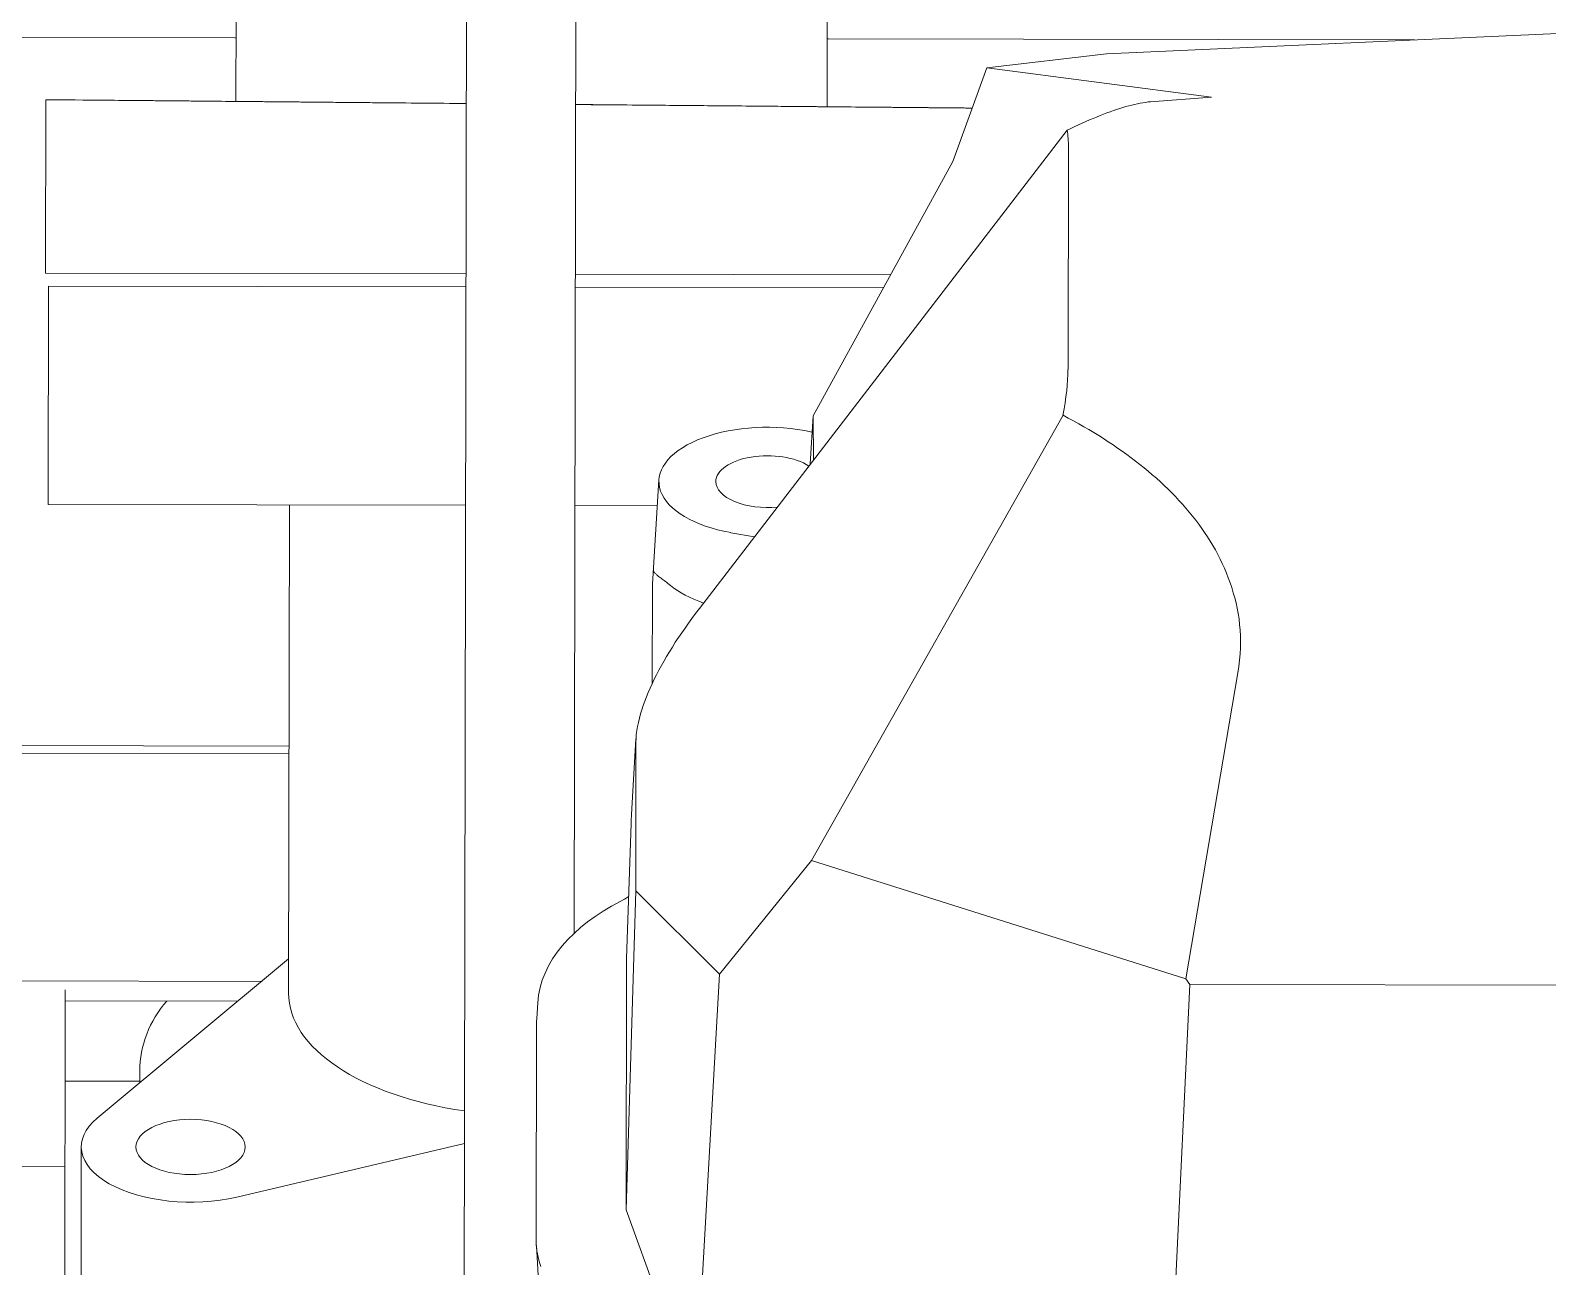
# Model space of a CAD drawing. Extents: x 766778 to 845620, y 133762 to 209800.
# Drawn here: x 784754.1 to 784886.1, y 191078.6 to 191186.1 of the extents above; entities that cross this region are included whole.
import ezdxf

# ---------------------------------------------------------------- set-up
doc = ezdxf.new("R2010")
doc.units = 0
doc.header["$MEASUREMENT"] = 0
doc.layers.get('0').update_dxf_attribs({"color": 1, "linetype": 'CONTINUOUS'})
doc.layers.add('LA-4748_SHOWN', color=2, linetype='CONTINUOUS', lineweight=53)

# ---------------------------------------------------------------- blocks, each defined once
blk = doc.blocks.new('ENGINE')
at = {"layer": 'LA-4748_SHOWN', "color": 252, "lineweight": 5}
for p, q in [((943742.93, 205745.52), (943743.73, 205897.87)), ((943752.76, 205804.73), (943753.25, 205897.82)), ((943723.58, 205877.18), (943723.62, 205884.64)), ((943775.01, 205876.54), (943775.05, 205884.37)), ((943693.17, 205882.87), (943723.55, 205882.71)), ((943723.54, 205882.71), (943723.51, 205882.72)), ((943723.61, 205882.68), (943723.54, 205882.71)), ((943775.11, 205882.44), (943775.04, 205882.4)), ((943775.1, 205882.44), (943826.12, 205882.17)), ((943775.14, 205882.45), (943775.11, 205882.44)), ((943799.33, 205881.05), (943842.76, 205882.86)), ((943788.92, 205879.86), (943799.33, 205881.05)), ((943785.92, 205871.72), (943788.92, 205879.86)), ((943808.44, 205877.25), (943788.92, 205879.86)), ((943706.96, 205862.29), (943707.04, 205877.38)), ((943707.04, 205877.38), (943707.05, 205877.38)), ((943707.05, 205877.38), (943707.06, 205877.38)), ((943707.05, 205877.38), (943707.05, 205877.38)), ((943707.06, 205877.38), (943707.07, 205877.38)), ((943707.07, 205877.38), (943707.08, 205877.38)), ((943707.08, 205877.38), (943707.1, 205877.38)), ((943707.1, 205877.38), (943707.11, 205877.38)), ((943707.11, 205877.38), (943707.13, 205877.38)), ((943707.13, 205877.38), (943707.14, 205877.38)), ((943707.14, 205877.38), (943707.18, 205877.38)), ((943707.18, 205877.38), (943707.19, 205877.38)), ((943707.19, 205877.38), (943707.21, 205877.38)), ((943707.21, 205877.38), (943707.22, 205877.38)), ((943707.22, 205877.38), (943707.24, 205877.38)), ((943707.24, 205877.38), (943707.25, 205877.38)), ((943707.25, 205877.38), (943707.26, 205877.38)), ((943707.26, 205877.38), (943707.27, 205877.38)), ((943707.27, 205877.38), (943707.28, 205877.38)), ((943707.28, 205877.38), (943707.29, 205877.38)), ((943707.28, 205877.38), (943707.28, 205877.38)), ((943707.29, 205877.38), (943707.3, 205877.38)), ((943707.3, 205877.38), (943713.9, 205877.3)), ((943710.27, 205877.34), (943710.61, 205877.34)), ((943710.61, 205877.34), (943710.95, 205877.33)), ((943710.95, 205877.33), (943711.29, 205877.33)), ((943711.29, 205877.33), (943711.63, 205877.32)), ((943711.63, 205877.32), (943711.98, 205877.32)), ((943711.98, 205877.32), (943712.32, 205877.32)), ((943712.32, 205877.32), (943712.67, 205877.31)), ((943712.67, 205877.31), (943713.01, 205877.31)), ((943713.01, 205877.31), (943713.36, 205877.3)), ((943713.36, 205877.3), (943713.71, 205877.3)), ((943713.71, 205877.3), (943714.06, 205877.29)), ((943713.91, 205877.3), (943713.9, 205877.3)), ((943713.93, 205877.3), (943713.91, 205877.3)), ((943713.96, 205877.3), (943713.93, 205877.3)), ((943714.01, 205877.3), (943713.96, 205877.3)), ((943714.08, 205877.29), (943714.01, 205877.3)), ((943714.06, 205877.29), (943714.41, 205877.29)), ((943714.15, 205877.29), (943714.08, 205877.29)), ((943714.25, 205877.29), (943714.15, 205877.29)), ((943714.35, 205877.29), (943714.25, 205877.29)), ((943714.47, 205877.29), (943714.35, 205877.29)), ((943714.41, 205877.29), (943714.76, 205877.29)), ((943714.6, 205877.29), (943714.47, 205877.29)), ((943714.73, 205877.29), (943714.6, 205877.29)), ((943714.88, 205877.28), (943714.73, 205877.29)), ((943714.76, 205877.29), (943715.11, 205877.28)), ((943715.03, 205877.28), (943714.88, 205877.28)), ((943715.2, 205877.28), (943715.03, 205877.28)), ((943715.11, 205877.28), (943715.46, 205877.28)), ((943715.38, 205877.28), (943715.2, 205877.28)), ((943715.57, 205877.28), (943715.38, 205877.28)), ((943715.46, 205877.28), (943715.81, 205877.27)), ((943715.76, 205877.27), (943715.57, 205877.28)), ((943715.97, 205877.27), (943715.76, 205877.27)), ((943715.81, 205877.27), (943716.17, 205877.27)), ((943716.18, 205877.27), (943715.97, 205877.27)), ((943716.17, 205877.27), (943716.52, 205877.26)), ((943716.39, 205877.27), (943716.18, 205877.27)), ((943716.61, 205877.26), (943716.39, 205877.27)), ((943716.52, 205877.26), (943716.88, 205877.26)), ((943716.82, 205877.26), (943716.61, 205877.26)), ((943717.04, 205877.26), (943716.82, 205877.26)), ((943716.88, 205877.26), (943717.23, 205877.25)), ((943717.25, 205877.25), (943717.04, 205877.26)), ((943717.23, 205877.25), (943717.59, 205877.25)), ((943717.47, 205877.25), (943717.25, 205877.25)), ((943717.69, 205877.25), (943717.47, 205877.25)), ((943717.59, 205877.25), (943717.95, 205877.24)), ((943717.91, 205877.25), (943717.69, 205877.25)), ((943718.13, 205877.24), (943717.91, 205877.25)), ((943717.95, 205877.24), (943718.31, 205877.24)), ((943718.35, 205877.24), (943718.13, 205877.24)), ((943718.31, 205877.24), (943718.67, 205877.24)), ((943718.57, 205877.24), (943718.35, 205877.24)), ((943718.78, 205877.24), (943718.57, 205877.24)), ((943718.67, 205877.24), (943719.03, 205877.23)), ((943718.98, 205877.23), (943718.78, 205877.24)), ((943719.17, 205877.23), (943718.98, 205877.23)), ((943719.03, 205877.23), (943719.39, 205877.23)), ((943719.36, 205877.23), (943719.17, 205877.23)), ((943719.53, 205877.23), (943719.36, 205877.23)), ((943719.39, 205877.23), (943719.75, 205877.22)), ((943719.69, 205877.22), (943719.53, 205877.23)), ((943719.84, 205877.22), (943719.69, 205877.22)), ((943719.75, 205877.22), (943720.12, 205877.22)), ((943719.98, 205877.22), (943719.84, 205877.22)), ((943720.11, 205877.22), (943719.98, 205877.22)), ((943720.23, 205877.22), (943720.11, 205877.22)), ((943720.12, 205877.22), (943720.48, 205877.21)), ((943720.34, 205877.22), (943720.23, 205877.22)), ((943720.44, 205877.22), (943720.34, 205877.22)), ((943720.52, 205877.21), (943720.44, 205877.22)), ((943720.48, 205877.21), (943720.85, 205877.21)), ((943720.58, 205877.21), (943720.52, 205877.21)), ((943720.64, 205877.21), (943720.58, 205877.21)), ((943720.67, 205877.21), (943720.64, 205877.21)), ((943720.69, 205877.21), (943720.67, 205877.21)), ((943720.7, 205877.21), (943720.69, 205877.21)), ((943720.7, 205877.21), (943723.58, 205877.18)), ((943720.85, 205877.21), (943721.21, 205877.2)), ((943721.21, 205877.2), (943721.58, 205877.2)), ((943721.58, 205877.2), (943721.95, 205877.19)), ((943721.95, 205877.19), (943722.32, 205877.19)), ((943722.32, 205877.19), (943722.69, 205877.18)), ((943722.69, 205877.18), (943723.06, 205877.18)), ((943723.06, 205877.18), (943723.43, 205877.18)), ((943723.43, 205877.18), (943723.81, 205877.17)), ((943723.59, 205877.18), (943723.58, 205877.18)), ((943723.6, 205877.18), (943723.59, 205877.18)), ((943723.63, 205877.18), (943723.6, 205877.18)), ((943723.66, 205877.18), (943723.63, 205877.18)), ((943723.7, 205877.17), (943723.66, 205877.18)), ((943723.75, 205877.17), (943723.7, 205877.17)), ((943723.81, 205877.17), (943723.75, 205877.17)), ((943723.81, 205877.17), (943724.18, 205877.17)), ((943723.89, 205877.17), (943723.81, 205877.17)), ((943723.97, 205877.17), (943723.89, 205877.17)), ((943724.06, 205877.17), (943723.97, 205877.17)), ((943724.16, 205877.17), (943724.06, 205877.17)), ((943724.27, 205877.17), (943724.16, 205877.17)), ((943724.18, 205877.17), (943724.56, 205877.16)), ((943724.39, 205877.17), (943724.27, 205877.17)), ((943724.52, 205877.16), (943724.39, 205877.17)), ((943724.67, 205877.16), (943724.52, 205877.16)), ((943724.56, 205877.16), (943724.93, 205877.16)), ((943724.82, 205877.16), (943724.67, 205877.16)), ((943724.98, 205877.16), (943724.82, 205877.16)), ((943724.93, 205877.16), (943725.31, 205877.15)), ((943725.15, 205877.16), (943724.98, 205877.16)), ((943725.33, 205877.15), (943725.15, 205877.16)), ((943725.31, 205877.15), (943725.69, 205877.15)), ((943725.52, 205877.15), (943725.33, 205877.15)), ((943725.72, 205877.15), (943725.52, 205877.15)), ((943725.69, 205877.15), (943726.07, 205877.14)), ((943725.93, 205877.15), (943725.72, 205877.15)), ((943726.14, 205877.14), (943725.93, 205877.15)), ((943726.07, 205877.14), (943726.45, 205877.14)), ((943726.37, 205877.14), (943726.14, 205877.14)), ((943726.61, 205877.14), (943726.37, 205877.14)), ((943726.85, 205877.13), (943726.61, 205877.14)), ((943727.1, 205877.13), (943726.85, 205877.13)), ((943727.36, 205877.13), (943727.1, 205877.13)), ((943727.63, 205877.12), (943727.36, 205877.13)), ((943727.9, 205877.12), (943727.63, 205877.12)), ((943728.18, 205877.12), (943727.9, 205877.12)), ((943728.47, 205877.11), (943728.18, 205877.12)), ((943728.77, 205877.11), (943728.47, 205877.11)), ((943729.07, 205877.11), (943728.77, 205877.11)), ((943729.37, 205877.1), (943729.07, 205877.11)), ((943729.68, 205877.1), (943729.37, 205877.1)), ((943730, 205877.09), (943729.68, 205877.1)), ((943730.32, 205877.09), (943730, 205877.09)), ((943730.65, 205877.09), (943730.32, 205877.09)), ((943730.99, 205877.08), (943730.65, 205877.09)), ((943731.33, 205877.08), (943730.99, 205877.08)), ((943731.69, 205877.07), (943731.33, 205877.08)), ((943732.05, 205877.07), (943731.69, 205877.07)), ((943732.42, 205877.06), (943732.05, 205877.07)), ((943732.8, 205877.06), (943732.42, 205877.06)), ((943733.19, 205877.05), (943732.8, 205877.06)), ((943733.59, 205877.05), (943733.19, 205877.05)), ((943733.99, 205877.04), (943733.59, 205877.05)), ((943734.4, 205877.04), (943733.99, 205877.04)), ((943734.81, 205877.03), (943734.4, 205877.04)), ((943735.24, 205877.03), (943734.81, 205877.03)), ((943735.67, 205877.02), (943735.24, 205877.03)), ((943736.1, 205877.02), (943735.67, 205877.02)), ((943736.54, 205877.01), (943736.1, 205877.02)), ((943736.99, 205877.01), (943736.54, 205877.01)), ((943737.44, 205877), (943736.99, 205877.01)), ((943737.89, 205876.99), (943737.44, 205877)), ((943738.36, 205876.99), (943737.89, 205876.99)), ((943738.82, 205876.98), (943738.36, 205876.99)), ((943739.29, 205876.98), (943738.82, 205876.98)), ((943739.76, 205876.97), (943739.29, 205876.98)), ((943740.24, 205876.96), (943739.76, 205876.97)), ((943740.71, 205876.96), (943740.24, 205876.96)), ((943741.19, 205876.95), (943740.71, 205876.96)), ((943741.68, 205876.95), (943741.19, 205876.95)), ((943742.16, 205876.94), (943741.68, 205876.95)), ((943742.65, 205876.93), (943742.16, 205876.94)), ((943743.13, 205876.93), (943742.65, 205876.93)), ((943743.62, 205876.92), (943743.13, 205876.93)), ((943753.64, 205876.8), (943753.14, 205876.8)), ((943754.13, 205876.79), (943753.64, 205876.8)), ((943754.63, 205876.79), (943754.13, 205876.79)), ((943755.13, 205876.78), (943754.63, 205876.79)), ((943755.62, 205876.77), (943755.13, 205876.78)), ((943756.11, 205876.77), (943755.62, 205876.77)), ((943756.6, 205876.76), (943756.11, 205876.77)), ((943757.08, 205876.75), (943756.6, 205876.76)), ((943757.57, 205876.75), (943757.08, 205876.75)), ((943758.05, 205876.74), (943757.57, 205876.75)), ((943758.52, 205876.74), (943758.05, 205876.74)), ((943758.99, 205876.73), (943758.52, 205876.74)), ((943759.46, 205876.73), (943758.99, 205876.73)), ((943759.93, 205876.72), (943759.46, 205876.73)), ((943760.39, 205876.71), (943759.93, 205876.72)), ((943760.84, 205876.71), (943760.39, 205876.71)), ((943761.29, 205876.7), (943760.84, 205876.71)), ((943761.73, 205876.7), (943761.29, 205876.7)), ((943762.17, 205876.69), (943761.73, 205876.7)), ((943762.6, 205876.69), (943762.17, 205876.69)), ((943763.03, 205876.68), (943762.6, 205876.69)), ((943763.45, 205876.68), (943763.03, 205876.68)), ((943763.86, 205876.67), (943763.45, 205876.68)), ((943764.27, 205876.67), (943763.86, 205876.67)), ((943764.67, 205876.66), (943764.27, 205876.67)), ((943765.06, 205876.66), (943764.67, 205876.66)), ((943765.44, 205876.65), (943765.06, 205876.66)), ((943765.82, 205876.65), (943765.44, 205876.65)), ((943766.19, 205876.64), (943765.82, 205876.65)), ((943766.55, 205876.64), (943766.19, 205876.64)), ((943766.9, 205876.63), (943766.55, 205876.64)), ((943767.25, 205876.63), (943766.9, 205876.63)), ((943767.6, 205876.63), (943767.25, 205876.63)), ((943767.94, 205876.62), (943767.6, 205876.63)), ((943768.27, 205876.62), (943767.94, 205876.62)), ((943768.6, 205876.61), (943768.27, 205876.62)), ((943768.93, 205876.61), (943768.6, 205876.61)), ((943769.24, 205876.61), (943768.93, 205876.61)), ((943769.56, 205876.6), (943769.24, 205876.61)), ((943769.86, 205876.6), (943769.56, 205876.6)), ((943770.16, 205876.59), (943769.86, 205876.6)), ((943770.45, 205876.59), (943770.16, 205876.59)), ((943770.73, 205876.59), (943770.45, 205876.59)), ((943771, 205876.58), (943770.73, 205876.59)), ((943771.27, 205876.58), (943771, 205876.58)), ((943771.53, 205876.58), (943771.27, 205876.58)), ((943771.78, 205876.57), (943771.53, 205876.58)), ((943772.02, 205876.57), (943771.78, 205876.57)), ((943772.26, 205876.57), (943772.02, 205876.57)), ((943772.15, 205876.57), (943772.5, 205876.56)), ((943772.48, 205876.57), (943772.26, 205876.57)), ((943772.7, 205876.56), (943772.48, 205876.57)), ((943772.5, 205876.56), (943772.85, 205876.56)), ((943772.9, 205876.56), (943772.7, 205876.56)), ((943772.85, 205876.56), (943773.2, 205876.55)), ((943773.1, 205876.56), (943772.9, 205876.56)), ((943773.29, 205876.56), (943773.1, 205876.56)), ((943773.2, 205876.55), (943773.55, 205876.55)), ((943773.46, 205876.55), (943773.29, 205876.56)), ((943773.63, 205876.55), (943773.46, 205876.55)), ((943773.55, 205876.55), (943773.9, 205876.55)), ((943773.79, 205876.55), (943773.63, 205876.55)), ((943773.94, 205876.55), (943773.79, 205876.55)), ((943773.9, 205876.55), (943774.26, 205876.54)), ((943774.08, 205876.55), (943773.94, 205876.55)), ((943774.21, 205876.54), (943774.08, 205876.55)), ((943774.33, 205876.54), (943774.21, 205876.54)), ((943774.26, 205876.54), (943774.61, 205876.54)), ((943774.44, 205876.54), (943774.33, 205876.54)), ((943774.54, 205876.54), (943774.44, 205876.54)), ((943774.63, 205876.54), (943774.54, 205876.54)), ((943774.61, 205876.54), (943774.96, 205876.53)), ((943774.71, 205876.54), (943774.63, 205876.54)), ((943774.78, 205876.54), (943774.71, 205876.54)), ((943774.84, 205876.54), (943774.78, 205876.54)), ((943774.9, 205876.54), (943774.84, 205876.54)), ((943774.94, 205876.54), (943774.9, 205876.54)), ((943774.97, 205876.54), (943774.94, 205876.54)), ((943774.96, 205876.53), (943775.32, 205876.53)), ((943774.99, 205876.54), (943774.97, 205876.54)), ((943775.01, 205876.54), (943774.99, 205876.54)), ((943775.01, 205876.54), (943775.01, 205876.54)), ((943775.01, 205876.54), (943777.9, 205876.5)), ((943775.32, 205876.53), (943775.67, 205876.52)), ((943775.67, 205876.52), (943776.03, 205876.52)), ((943776.03, 205876.52), (943776.39, 205876.52)), ((943776.39, 205876.52), (943776.74, 205876.51)), ((943776.74, 205876.51), (943777.1, 205876.51)), ((943777.1, 205876.51), (943777.46, 205876.5)), ((943777.46, 205876.5), (943777.82, 205876.5)), ((943777.82, 205876.5), (943778.18, 205876.49)), ((943777.9, 205876.5), (943777.9, 205876.5)), ((943777.92, 205876.5), (943777.9, 205876.5)), ((943777.96, 205876.5), (943777.92, 205876.5)), ((943778.01, 205876.5), (943777.96, 205876.5)), ((943778.07, 205876.5), (943778.01, 205876.5)), ((943778.15, 205876.5), (943778.07, 205876.5)), ((943778.25, 205876.49), (943778.15, 205876.5)), ((943778.18, 205876.49), (943778.54, 205876.49)), ((943778.35, 205876.49), (943778.25, 205876.49)), ((943778.47, 205876.49), (943778.35, 205876.49)), ((943778.6, 205876.49), (943778.47, 205876.49)), ((943778.54, 205876.49), (943778.9, 205876.49)), ((943778.73, 205876.49), (943778.6, 205876.49)), ((943778.88, 205876.49), (943778.73, 205876.49)), ((943779.03, 205876.49), (943778.88, 205876.49)), ((943778.9, 205876.49), (943779.26, 205876.48)), ((943779.2, 205876.48), (943779.03, 205876.49)), ((943779.38, 205876.48), (943779.2, 205876.48)), ((943779.26, 205876.48), (943779.63, 205876.48)), ((943779.57, 205876.48), (943779.38, 205876.48)), ((943779.77, 205876.48), (943779.57, 205876.48)), ((943779.63, 205876.48), (943779.99, 205876.47)), ((943779.97, 205876.47), (943779.77, 205876.48)), ((943780.18, 205876.47), (943779.97, 205876.47)), ((943779.99, 205876.47), (943780.35, 205876.47)), ((943780.39, 205876.47), (943780.18, 205876.47)), ((943780.35, 205876.47), (943780.72, 205876.46)), ((943780.61, 205876.47), (943780.39, 205876.47)), ((943780.83, 205876.46), (943780.61, 205876.47)), ((943780.72, 205876.46), (943781.08, 205876.46)), ((943781.04, 205876.46), (943780.83, 205876.46)), ((943781.26, 205876.46), (943781.04, 205876.46)), ((943781.08, 205876.46), (943781.45, 205876.45)), ((943781.39, 205876.46), (943781.26, 205876.46)), ((943781.52, 205876.45), (943781.39, 205876.46)), ((943781.45, 205876.45), (943781.81, 205876.45)), ((943781.65, 205876.45), (943781.52, 205876.45)), ((943781.78, 205876.45), (943781.65, 205876.45)), ((943781.92, 205876.45), (943781.78, 205876.45)), ((943781.81, 205876.45), (943782.18, 205876.44)), ((943782.05, 205876.45), (943781.92, 205876.45)), ((943782.18, 205876.45), (943782.05, 205876.45)), ((943782.31, 205876.44), (943782.18, 205876.45)), ((943782.18, 205876.44), (943782.55, 205876.44)), ((943782.44, 205876.44), (943782.31, 205876.44)), ((943782.57, 205876.44), (943782.44, 205876.44)), ((943782.55, 205876.44), (943782.92, 205876.44)), ((943782.7, 205876.44), (943782.57, 205876.44)), ((943782.82, 205876.44), (943782.7, 205876.44)), ((943782.94, 205876.44), (943782.82, 205876.44)), ((943782.92, 205876.44), (943783.29, 205876.43)), ((943783.06, 205876.43), (943782.94, 205876.44)), ((943783.17, 205876.43), (943783.06, 205876.43)), ((943783.28, 205876.43), (943783.17, 205876.43)), ((943783.39, 205876.43), (943783.28, 205876.43)), ((943783.29, 205876.43), (943783.66, 205876.43)), ((943783.49, 205876.43), (943783.39, 205876.43)), ((943783.59, 205876.43), (943783.49, 205876.43)), ((943783.69, 205876.43), (943783.59, 205876.43)), ((943783.66, 205876.43), (943784.03, 205876.42)), ((943783.78, 205876.43), (943783.69, 205876.43)), ((943783.86, 205876.42), (943783.78, 205876.43)), ((943783.95, 205876.42), (943783.86, 205876.42)), ((943784.03, 205876.42), (943783.95, 205876.42)), ((943784.03, 205876.42), (943784.4, 205876.42)), ((943784.08, 205876.42), (943784.03, 205876.42)), ((943784.13, 205876.42), (943784.08, 205876.42)), ((943784.18, 205876.42), (943784.13, 205876.42)), ((943784.23, 205876.42), (943784.18, 205876.42)), ((943784.27, 205876.42), (943784.23, 205876.42)), ((943784.32, 205876.42), (943784.27, 205876.42)), ((943784.36, 205876.42), (943784.32, 205876.42)), ((943784.4, 205876.42), (943784.36, 205876.42)), ((943784.4, 205876.42), (943784.77, 205876.41)), ((943784.43, 205876.42), (943784.4, 205876.42)), ((943784.47, 205876.42), (943784.43, 205876.42)), ((943784.5, 205876.42), (943784.47, 205876.42)), ((943784.53, 205876.42), (943784.5, 205876.42)), ((943784.56, 205876.42), (943784.53, 205876.42)), ((943784.58, 205876.42), (943784.56, 205876.42)), ((943784.6, 205876.42), (943784.58, 205876.42)), ((943784.62, 205876.42), (943784.6, 205876.42)), ((943784.64, 205876.42), (943784.62, 205876.42)), ((943784.66, 205876.42), (943784.64, 205876.42)), ((943784.67, 205876.41), (943784.66, 205876.42)), ((943784.68, 205876.41), (943784.67, 205876.41)), ((943784.69, 205876.41), (943784.68, 205876.41)), ((943784.69, 205876.41), (943784.69, 205876.41)), ((943784.7, 205876.41), (943784.7, 205876.41)), ((943784.7, 205876.41), (943787.64, 205876.38)), ((943784.77, 205876.41), (943784.89, 205876.41)), ((943784.89, 205876.41), (943785.01, 205876.41)), ((943785.01, 205876.41), (943785.13, 205876.41)), ((943785.13, 205876.41), (943785.24, 205876.41)), ((943785.24, 205876.41), (943785.36, 205876.41)), ((943785.36, 205876.41), (943785.48, 205876.4)), ((943785.48, 205876.4), (943785.6, 205876.4)), ((943785.6, 205876.4), (943785.72, 205876.4)), ((943785.72, 205876.4), (943785.84, 205876.4)), ((943785.84, 205876.4), (943785.96, 205876.4)), ((943785.96, 205876.4), (943786.08, 205876.4)), ((943786.08, 205876.4), (943786.2, 205876.4)), ((943786.2, 205876.4), (943786.32, 205876.39)), ((943786.32, 205876.39), (943786.44, 205876.39)), ((943786.44, 205876.39), (943786.56, 205876.39)), ((943786.56, 205876.39), (943786.68, 205876.39)), ((943786.68, 205876.39), (943786.8, 205876.39)), ((943786.8, 205876.39), (943786.92, 205876.39)), ((943786.92, 205876.39), (943787.04, 205876.38)), ((943787.04, 205876.38), (943787.16, 205876.38)), ((943800.73, 205876.38), (943800.99, 205876.46)), ((943800.99, 205876.46), (943801.25, 205876.53)), ((943801.25, 205876.53), (943801.5, 205876.59)), ((943801.5, 205876.59), (943801.75, 205876.65)), ((943801.75, 205876.65), (943802, 205876.7)), ((943802, 205876.7), (943802.24, 205876.75)), ((943802.24, 205876.75), (943802.47, 205876.79)), ((943802.47, 205876.79), (943802.7, 205876.82)), ((943802.7, 205876.82), (943802.92, 205876.85)), ((943802.92, 205876.85), (943803.13, 205876.87)), ((943808.44, 205877.25), (943803.13, 205876.87)), ((943787.16, 205876.38), (943787.28, 205876.38)), ((943787.28, 205876.38), (943787.4, 205876.38)), ((943787.4, 205876.38), (943787.52, 205876.38)), ((943787.52, 205876.38), (943787.64, 205876.38)), ((943797.19, 205875.03), (943797.51, 205875.17)), ((943797.51, 205875.17), (943797.82, 205875.31)), ((943797.82, 205875.31), (943798.13, 205875.44)), ((943798.13, 205875.44), (943798.44, 205875.56)), ((943798.44, 205875.56), (943798.74, 205875.68)), ((943798.74, 205875.68), (943799.04, 205875.8)), ((943799.04, 205875.8), (943799.33, 205875.91)), ((943799.33, 205875.91), (943799.62, 205876.02)), ((943799.62, 205876.02), (943799.9, 205876.12)), ((943799.9, 205876.12), (943800.18, 205876.21)), ((943800.18, 205876.21), (943800.46, 205876.3)), ((943800.46, 205876.3), (943800.73, 205876.38)), ((943795.88, 205874.43), (943763.74, 205832.93)), ((943795.88, 205874.43), (943796.21, 205874.58)), ((943796.21, 205874.58), (943796.54, 205874.74)), ((943796.54, 205874.74), (943796.87, 205874.89)), ((943796.87, 205874.89), (943797.19, 205875.03)), ((943795.88, 205853.6), (943795.98, 205872.9)), ((943785.92, 205871.72), (943773.71, 205849.67)), ((943706.96, 205862.29), (943743.54, 205862.1)), ((943753.06, 205862.05), (943780.49, 205861.91)), ((943707.12, 205842.17), (943707.22, 205861.17)), ((943707.22, 205861.17), (943743.53, 205860.98)), ((943753.05, 205860.93), (943779.87, 205860.79)), ((943773.41, 205810.98), (943795.43, 205849.63)), ((943773.43, 205845.44), (943773.71, 205849.67)), ((943773.7, 205845.78), (943773.71, 205849.67)), ((943795.89, 205849.38), (943795.43, 205849.63)), ((943796.34, 205849.14), (943795.89, 205849.38)), ((943796.79, 205848.89), (943796.34, 205849.14)), ((943797.23, 205848.63), (943796.79, 205848.89)), ((943773.62, 205848.25), (943772.93, 205848.37)), ((943797.67, 205848.38), (943797.23, 205848.63)), ((943798.1, 205848.12), (943797.67, 205848.38)), ((943798.53, 205847.85), (943798.1, 205848.12)), ((943798.95, 205847.59), (943798.53, 205847.85)), ((943799.36, 205847.32), (943798.95, 205847.59)), ((943799.77, 205847.04), (943799.36, 205847.32)), ((943800.17, 205846.76), (943799.77, 205847.04)), ((943800.57, 205846.48), (943800.17, 205846.76)), ((943800.96, 205846.2), (943800.57, 205846.48)), ((943801.35, 205845.91), (943800.96, 205846.2)), ((943801.72, 205845.62), (943801.35, 205845.91)), ((943802.1, 205845.33), (943801.72, 205845.62)), ((943802.47, 205845.03), (943802.1, 205845.33)), ((943802.83, 205844.73), (943802.47, 205845.03)), ((943803.18, 205844.43), (943802.83, 205844.73)), ((943760.26, 205844.14), (943759.67, 205835.06)), ((943803.53, 205844.12), (943803.18, 205844.43)), ((943803.88, 205843.81), (943803.53, 205844.12)), ((943804.21, 205843.49), (943803.88, 205843.81)), ((943804.54, 205843.17), (943804.21, 205843.49)), ((943707.12, 205842.17), (943743.43, 205841.98)), ((943804.87, 205842.85), (943804.54, 205843.17)), ((943805.18, 205842.52), (943804.87, 205842.85)), ((943805.49, 205842.19), (943805.18, 205842.52)), ((943805.8, 205841.85), (943805.49, 205842.19)), ((943727.89, 205799.61), (943728.12, 205842.06)), ((943752.95, 205841.93), (943760.12, 205841.89)), ((943806.09, 205841.51), (943805.8, 205841.85)), ((943806.38, 205841.17), (943806.09, 205841.51)), ((943806.66, 205840.82), (943806.38, 205841.17)), ((943806.94, 205840.47), (943806.66, 205840.82)), ((943766.49, 205839.52), (943768.55, 205839.14)), ((943807.2, 205840.11), (943806.94, 205840.47)), ((943807.46, 205839.75), (943807.2, 205840.11)), ((943807.71, 205839.38), (943807.46, 205839.75)), ((943807.96, 205839.01), (943807.71, 205839.38)), ((943808.19, 205838.64), (943807.96, 205839.01)), ((943808.42, 205838.25), (943808.19, 205838.64)), ((943808.64, 205837.87), (943808.42, 205838.25)), ((943808.85, 205837.48), (943808.64, 205837.87)), ((943809.05, 205837.08), (943808.85, 205837.48)), ((943809.24, 205836.68), (943809.05, 205837.08)), ((943759.75, 205836.27), (943759.76, 205836.24)), ((943759.76, 205836.24), (943759.77, 205836.2)), ((943759.77, 205836.2), (943759.78, 205836.16)), ((943759.78, 205836.16), (943759.8, 205836.13)), ((943759.8, 205836.13), (943759.83, 205836.09)), ((943759.83, 205836.09), (943759.86, 205836.05)), ((943759.86, 205836.05), (943759.9, 205836.01)), ((943759.9, 205836.01), (943759.94, 205835.97)), ((943759.94, 205835.97), (943759.98, 205835.93)), ((943759.98, 205835.93), (943760.03, 205835.88)), ((943760.03, 205835.88), (943760.08, 205835.84)), ((943760.08, 205835.84), (943760.14, 205835.79)), ((943760.14, 205835.79), (943760.21, 205835.74)), ((943760.21, 205835.74), (943760.28, 205835.68)), ((943760.28, 205835.68), (943760.35, 205835.63)), ((943760.35, 205835.63), (943760.43, 205835.57)), ((943760.43, 205835.57), (943760.51, 205835.51)), ((943760.51, 205835.51), (943760.6, 205835.44)), ((943809.43, 205836.27), (943809.24, 205836.68)), ((943809.6, 205835.86), (943809.43, 205836.27)), ((943809.76, 205835.44), (943809.6, 205835.86)), ((943759.66, 205834.91), (943759.62, 205826.41)), ((943760.6, 205835.44), (943760.7, 205835.37)), ((943760.7, 205835.37), (943760.8, 205835.3)), ((943760.8, 205835.3), (943760.9, 205835.22)), ((943760.9, 205835.22), (943761.01, 205835.13)), ((943761.01, 205835.13), (943761.12, 205835.04)), ((943761.12, 205835.04), (943761.24, 205834.95)), ((943809.92, 205835.02), (943809.76, 205835.44)), ((943810.06, 205834.59), (943809.92, 205835.02)), ((943810.19, 205834.15), (943810.06, 205834.59)), ((943810.32, 205833.71), (943810.19, 205834.15)), ((943763.74, 205832.93), (943763.41, 205832.5)), ((943810.43, 205833.26), (943810.32, 205833.71)), ((943810.52, 205832.81), (943810.43, 205833.26)), ((943762.79, 205831.66), (943762.49, 205831.24)), ((943763.09, 205832.08), (943762.79, 205831.66)), ((943763.41, 205832.5), (943763.09, 205832.08)), ((943810.61, 205832.34), (943810.52, 205832.81)), ((943810.68, 205831.87), (943810.61, 205832.34)), ((943810.73, 205831.39), (943810.68, 205831.87)), ((943761.91, 205830.41), (943761.64, 205830)), ((943762.2, 205830.82), (943761.91, 205830.41)), ((943762.49, 205831.24), (943762.2, 205830.82)), ((943810.77, 205830.9), (943810.73, 205831.39)), ((943810.8, 205830.4), (943810.77, 205830.9)), ((943810.81, 205829.88), (943810.8, 205830.4)), ((943761.13, 205829.18), (943760.88, 205828.78)), ((943761.38, 205829.59), (943761.13, 205829.18)), ((943761.64, 205830), (943761.38, 205829.59)), ((943810.77, 205828.83), (943810.79, 205829.36)), ((943810.79, 205829.36), (943810.81, 205829.88)), ((943760.21, 205827.58), (943760, 205827.19)), ((943760.42, 205827.98), (943760.21, 205827.58)), ((943760.65, 205828.38), (943760.42, 205827.98)), ((943760.88, 205828.78), (943760.65, 205828.38)), ((943810.56, 205827.17), (943810.65, 205827.73)), ((943810.65, 205827.73), (943810.72, 205828.29)), ((943810.72, 205828.29), (943810.77, 205828.83)), ((943759.61, 205826.41), (943759.44, 205826.03)), ((943759.8, 205826.8), (943759.61, 205826.41)), ((943760, 205827.19), (943759.8, 205826.8)), ((943805.95, 205800.58), (943810.56, 205827.17)), ((943759.11, 205825.26), (943758.96, 205824.89)), ((943759.27, 205825.64), (943759.11, 205825.26)), ((943759.44, 205826.03), (943759.27, 205825.64)), ((943758.59, 205823.78), (943758.49, 205823.41)), ((943758.7, 205824.14), (943758.59, 205823.78)), ((943758.83, 205824.51), (943758.7, 205824.14)), ((943758.96, 205824.89), (943758.83, 205824.51)), ((943758.27, 205822.35), (943758.22, 205822)), ((943758.33, 205822.7), (943758.27, 205822.35)), ((943758.4, 205823.05), (943758.33, 205822.7)), ((943758.49, 205823.41), (943758.4, 205823.05)), ((943728, 205821.08), (943692.85, 205821.27)), ((943758.19, 205821.63), (943757.78, 205815.04)), ((943758.18, 205821.32), (943758.12, 205808.4)), ((943758.2, 205821.66), (943758.18, 205821.32)), ((943758.22, 205822), (943758.2, 205821.66)), ((943692.84, 205820.63), (943728, 205820.44)), ((943757.74, 205814.36), (943757.75, 205814.4)), ((943757.74, 205814.33), (943757.74, 205814.36)), ((943757.75, 205814.59), (943757.76, 205814.62)), ((943757.75, 205814.56), (943757.75, 205814.59)), ((943757.75, 205814.53), (943757.75, 205814.56)), ((943757.75, 205814.49), (943757.75, 205814.53)), ((943757.75, 205814.43), (943757.75, 205814.49)), ((943757.75, 205814.4), (943757.75, 205814.43)), ((943757.76, 205814.75), (943757.77, 205814.82)), ((943757.76, 205814.69), (943757.76, 205814.75)), ((943757.76, 205814.66), (943757.76, 205814.69)), ((943757.76, 205814.62), (943757.76, 205814.66)), ((943757.77, 205814.98), (943757.78, 205815.04)), ((943757.77, 205814.95), (943757.77, 205814.98)), ((943757.77, 205814.92), (943757.77, 205814.95)), ((943757.77, 205814.88), (943757.77, 205814.92)), ((943757.77, 205814.85), (943757.77, 205814.88)), ((943757.77, 205814.82), (943757.77, 205814.85)), ((943757.31, 205802.53), (943757.74, 205814.26)), ((943757.74, 205814.26), (943757.74, 205814.33)), ((943773.41, 205810.98), (943765.37, 205801.12)), ((943805.95, 205800.58), (943773.41, 205810.98)), ((943757.51, 205807.9), (943757.15, 205807.68)), ((943757.2, 205780.66), (943758.12, 205808.4)), ((943765.37, 205801.12), (943758.12, 205808.4)), ((943755.28, 205806.63), (943754.59, 205806.18)), ((943756.01, 205807.06), (943755.28, 205806.63)), ((943756.77, 205807.47), (943756.01, 205807.06)), ((943757.15, 205807.68), (943756.77, 205807.47)), ((943753.31, 205805.22), (943752.74, 205804.71)), ((943753.93, 205805.71), (943753.31, 205805.22)), ((943754.59, 205806.18), (943753.93, 205805.71)), ((943752.2, 205804.19), (943751.71, 205803.64)), ((943752.74, 205804.71), (943752.2, 205804.19)), ((943711.21, 205788.79), (943727.91, 205802.58)), ((943750.86, 205802.5), (943750.51, 205801.9)), ((943751.26, 205803.08), (943750.86, 205802.5)), ((943751.71, 205803.64), (943751.26, 205803.08)), ((943757.31, 205802.53), (943757.2, 205780.66)), ((943750.21, 205801.28), (943749.96, 205800.65)), ((943750.51, 205801.9), (943750.21, 205801.28)), ((943704.21, 205800.75), (943725.56, 205800.64)), ((943708.26, 205758.94), (943708.47, 205799.96)), ((943749.77, 205800.01), (943749.64, 205799.35)), ((943749.96, 205800.65), (943749.77, 205800.01)), ((943763.64, 205771.84), (943765.37, 205801.12)), ((943803.78, 205751), (943806.28, 205800.1)), ((943805.95, 205800.58), (943806.28, 205800.1)), ((943806.28, 205800.1), (943899.67, 205799.61)), ((943723.48, 205798.92), (943708.47, 205799)), ((943749.56, 205798.69), (943749.47, 205797.33)), ((943749.64, 205799.35), (943749.56, 205798.69)), ((943749.46, 205796.96), (943749.36, 205777.96)), ((943714.92, 205791.99), (943708.43, 205792.03)), ((943714.93, 205792.87), (943714.92, 205791.86)), ((943709.74, 205769.92), (943709.82, 205786.31)), ((943743.14, 205786.47), (943723.32, 205781.89)), ((943708.39, 205784.58), (943700.89, 205784.62)), ((943763.12, 205764.13), (943757.2, 205780.66)), ((943749.76, 205770.6), (943749.37, 205777.59))]:
    blk.add_line(p, q, dxfattribs=at)
for centre, major_axis, ratio, start_param, end_param in [((943717.3, 205877.25), (-10, 0.13), 0.000009, 0.017632, 0.790854), ((943749.3, 205876.86), (32.5, -0.4), 0.000361, 3.932662, 4.536728), ((943749.3, 205876.86), (32.5, -0.4), 0.000361, 4.830813, 5.492115), ((943782.88, 205853.46), (11.75, 23.2), 0.25, 5.819546, 5.949709), ((943782.74, 205834.11), (11.78, 23.26), 0.25, 5.561311, 5.819597), ((943769.71, 205843.95), (-9.45, 0.05), 0.5, 4.367234, 7.508827), ((943769.71, 205843.95), (-4.5, 0.02), 0.5, 3.787484, 6.283185), ((943769.71, 205843.95), (-4.5, 0.02), 0.5, 0, 1.763993), ((943769.66, 205834.85), (-10, 0.05), 0.5, 6.252923, 6.283188), ((943769.67, 205837.45), (-9.84, 0.05), 0.5, 0.544574, 0.973157), ((943725.93, 205792.81), (-11, 0.06), 0.898794, 5.618921, 6.283185), ((943748.89, 205799.5), (-21, 0.11), 0.505559, 0, 1.296909), ((943773.96, 205796.83), (-24.5, 0.13), 0.5, 6.252923, 6.283185), ((943719.32, 205786.26), (-9.5, 0.05), 0.505559, 5.738497, 8.29163), ((943773.86, 205777.83), (-24.5, 0.13), 0.5, 0, 0.1818)]:
    blk.add_ellipse(centre, major_axis=major_axis, ratio=ratio, start_param=start_param, end_param=end_param, dxfattribs=at)
blk.add_ellipse((943719.32, 205786.26), major_axis=(-4.75, 0.02), ratio=0.505559, dxfattribs=at)

msp = doc.modelspace()

# ---------------------------------------------------------------- block references
at = {"color": 7, "linetype": 'Continuous', "rotation": 0.1984573570547499}
msp.add_blockref('ENGINE', (-158232.80366, -17964.77499), dxfattribs=at)

doc.saveas('drawing.dxf')
